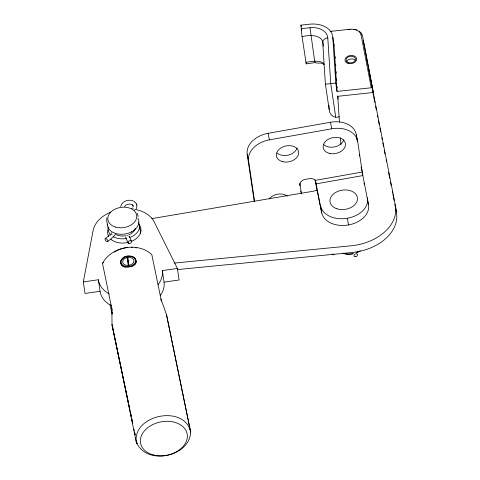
<?xml version="1.0" encoding="UTF-8"?>
<svg xmlns="http://www.w3.org/2000/svg" width="480" height="480" viewBox="0 0 480 480"><rect width="100%" height="100%" fill="white"/><g stroke="black" fill="none" stroke-linecap="round" stroke-linejoin="round"><path stroke-width="0.72" d="M125.574 237.03L128.07 242.976M129.168 236.694L129.06 235.998L131.454 241.254M190.686 432.078C189.618 457.398 145.368 465.924 136.206 441.738L112.02 324.636L111.888 308.982L102.498 263.346C111.498 246.624 137.724 241.476 151.794 254.598L161.106 299.496L166.47 314.526L190.686 432.078C184.878 404.424 133.194 414.408 136.206 441.738M315.066 62.604L306.204 63.864L301.896 35.514L300.972 25.122L309.78 24.18A22.176 15.528 -8.5 0 1 332.814 37.338L334.062 45.726L337.014 91.41L371.58 87.732L372.564 88.266L373.242 92.496L337.746 96.306L338.16 99.096M106.794 217.938L106.716 220.464L107.502 225.726M120.744 206.592C121.83 199.512 133.62 197.778 136.614 204.306M111.63 305.808A32.31 22.626 -8.5 0 1 100.086 291.294L85.038 293.448L83.316 281.91L93.114 230.532A31.674 22.182 -8.5 0 1 110.778 212.094M306.204 63.864L306.246 63.114M111.876 232.56L111.48 233.274M132.99 206.868L133.146 205.776M136.212 208.884L136.968 206.214L136.5 203.976M124.59 206.55C125.742 203.976 130.824 203.166 132.798 205.188L132.594 204.948L133.26 206.112M115.044 234.726L113.952 236.238M102.498 263.346L103.596 262.344M105.168 238.782L110.802 234.036M107.598 241.662A1.902 0.894 49.9 0 0 106.638 239.058A1.902 0.894 49.9 0 0 105.186 239.718A1.902 0.894 49.9 0 0 107.598 241.662L113.226 236.922M133.56 265.59C137.886 263.394 136.326 256.968 131.646 256.512M125.034 267.102C121.74 266.676 119.076 262.734 121.35 259.806C127.65 253.572 128.082 256.812 128.382 265.65M131.634 266.652L132.33 266.316M126.708 235.704L127.644 235.428M339.324 116.724C334.338 118.824 329.352 114.822 329.208 109.698L325.41 84.204L335.766 83.022L332.814 37.338M335.73 117.108L330.732 83.562L327.78 37.878C325.386 38.1 322.464 39.774 322.716 42.51L325.41 84.204M254.208 201.3L247.2 154.242A23.76 16.944 -11.7 0 1 268.08 133.32L330.432 122.262A23.76 16.944 -11.7 0 1 356.316 134.886L357.666 141.408L362.478 173.538L368.46 204.498A23.76 16.638 -8.5 0 1 348.456 224.952A23.76 16.638 -8.5 0 1 321.696 212.796L317.094 190.578A12.036 0.336 79.9 0 1 315.054 179.604M254.574 201.204L248.55 160.764A23.76 16.944 -11.7 0 1 269.43 139.842L331.782 128.784A23.76 16.944 -11.7 0 1 357.666 141.408M362.232 172.044L315.468 180.342L321.696 212.796M316.092 183.87L362.862 175.572M151.824 218.628L311.412 191.544A35.604 24.936 -8.5 0 0 317.268 190.188M83.316 281.91L98.37 279.756A32.31 22.626 -8.5 0 0 109.266 293.928M158.034 284.646A32.31 22.626 -8.5 0 0 162.336 270.594L177.384 268.44L179.106 279.984L164.052 282.138A32.31 22.626 -8.5 0 1 160.17 295.644M301.2 28.674L310.014 27.726A17.106 11.982 -8.5 0 1 327.78 37.878M330.222 31.398L350.13 29.262A10.614 7.434 -8.5 0 1 361.068 34.908L361.398 34.884M330.318 31.404L331.788 31.248M347.994 29.508L349.47 29.346M302.058 36.69C309.816 34.56 324.3 34.278 323.256 46.152M305.856 62.184C311.67 61.8 318.636 59.526 323.856 63.396M174.438 263.064L351.204 245.784A46.332 32.448 -8.5 0 0 395.382 205.422L370.83 80.334M177.678 269.556L352.206 252.492A46.332 32.448 -8.5 0 0 396.378 212.13L395.382 205.422M353.676 29.262L355.338 29.532M130.56 256.326L127.548 256.338L128.976 265.902M355.854 29.682L356.892 29.982M111.372 234.054L112.092 234.468M132.588 207.972L133.26 208.428M359.214 31.146L361.482 33.288L362.454 35.592L372.642 88.494M323.472 64.14L324.036 64.518C321.57 61.41 314.808 64.938 314.67 61.242L310.014 27.726M112.89 327.852L112.02 324.636L128.412 402.822L112.206 325.842M177.384 268.44L154.146 221.796A31.674 22.182 -8.5 0 0 134.916 209.412M137.19 213.342L137.652 214.404M136.758 204.732L136.872 205.068M137.814 214.944L138.114 216.534M113.214 235.986L113.316 236.676M110.634 235.128L110.532 234.432M134.316 210L134.412 210.372M128.682 404.202L131.31 416.7L130.56 413.052M131.604 418.116L132.69 423.276L131.634 418.17M133.914 429.096L134.232 430.584M134.532 432.03L135.15 434.97L134.544 432.054M128.724 404.286L129.792 409.398M350.172 29.064L350.13 29.262M361.182 166.974L362.082 171.318M364.008 183L364.308 184.434M367.422 199.482L368.46 204.498M330.432 122.262L331.782 128.784M299.778 183L301.494 193.926M268.08 133.32L269.43 139.842M247.2 154.242L248.55 160.764M110.106 304.776L112.056 314.202M166.47 314.526L190.212 429.99M365.49 53.106L365.778 54.576M366.936 60.468L367.224 61.938M368.376 67.824L369.102 71.502M369.39 72.972L370.542 78.864M373.134 93.666L373.422 95.136L373.146 93.594M374.142 98.814L374.862 102.492M375.588 106.176L376.308 109.854M377.466 115.74L377.754 117.21M378.474 120.888L379.194 124.566M379.92 128.25L380.64 131.928M381.798 137.814L382.086 139.284M382.806 142.962L383.526 146.646M384.252 150.324L384.972 154.002M386.13 159.888L386.418 161.358M388.584 172.398L389.736 178.284M390.462 181.962L391.182 185.64M392.34 191.526L392.628 193.002M392.916 194.472L394.068 200.358M394.794 204.036L395.514 207.72M395.802 209.19L396.378 212.13M363.192 40.326L373.242 92.496M373.716 96.534L374.28 99.474M361.068 34.908L371.244 87.732M166.524 314.79L166.716 316.02M356.316 134.886L357.186 140.718M359.25 154.578L359.472 156.036M335.766 83.022L337.014 91.41M367.464 197.79A23.76 16.638 -8.5 0 1 347.454 218.244L348.456 224.952M300.972 25.122L301.188 26.586M301.512 28.77L301.734 30.228M315.462 180.306L315.546 181.17A5.7 4.068 -11.7 0 0 309.456 178.65L305.094 179.424A5.7 4.068 -11.7 0 0 300.078 184.446M299.706 184.488L299.922 185.946M300.684 191.046L300.9 192.504M162.336 270.594L164.052 282.138M160.956 298.842L161.28 301.032M139.512 225.792L140.622 233.184M126.924 256.452L128.352 266.01M111.66 307.584L112.098 310.506M112.314 311.964L112.53 313.422M98.37 279.756L100.086 291.294M335.19 56.742L335.286 58.236M335.67 64.212L335.766 65.7M336.15 71.676L336.246 73.17M336.63 78.738L336.732 80.634M337.116 86.604L337.212 88.098M337.746 95.94L339.432 122.112M340.452 137.82L340.884 144.552M328.92 105.234L329.208 109.698M131.286 231.708L131.304 232.02M131.82 208.296L131.826 208.614M127.176 257.526A5.7 3.996 -8.5 0 0 123.906 264.252A5.7 3.996 -8.5 0 0 133.518 262.542A5.7 3.996 -8.5 0 0 127.794 257.412L127.572 256.326A7.284 5.1 -8.5 0 1 134.982 262.848A7.284 5.1 -8.5 0 1 122.67 265.032A7.284 5.1 -8.5 0 1 126.948 256.44M114.066 252.132A23.76 16.944 -11.7 0 1 127.77 247.53M131.244 247.362A23.76 16.944 -11.7 0 1 132.618 247.404M135.306 247.662A23.76 16.944 -11.7 0 1 136.62 247.884M139.17 224.694A16.788 11.76 -8.5 0 1 131.634 241.296M128.238 242.418A16.788 11.76 -8.5 0 1 110.91 239.262M108.738 236.628A16.788 11.76 -8.5 0 1 108.066 229.752M333.906 254.04A1.902 0.894 49.9 0 1 333.384 254.802A1.902 0.894 49.9 0 1 331.992 253.998M346.674 61.728A4.71 3.3 -8.5 0 1 350.58 59.004A4.71 3.3 -8.5 0 1 355.248 60.276M138.576 222.684A15.84 11.094 -8.5 0 1 129.222 237.702M126.444 238.434A15.84 11.094 -8.5 0 1 113.556 236.886M110.544 234.666A15.84 11.094 -8.5 0 1 108.24 227.034M135.372 228.414A11.88 8.322 -8.5 0 1 128.778 234.846M125.676 235.758A11.88 8.322 -8.5 0 1 115.512 234.228M138.528 219.636A15.84 11.094 -8.5 0 1 124.626 234.066A15.84 11.094 -8.5 0 1 107.364 224.112M137.898 218.118A15.84 11.094 -8.5 0 1 138.354 219.126M333.636 43.326A22.176 15.528 -8.5 0 1 334.062 45.726M359.298 251.142A13.938 9.762 -8.5 0 1 356.328 252.72M352.974 253.752A13.938 9.762 -8.5 0 1 343.41 253.32M360.318 250.734A15.84 11.094 -8.5 0 1 356.208 252.816M353.328 253.656A15.84 11.094 -8.5 0 1 342.264 253.212M343.854 139.728A11.31 8.064 -11.7 0 1 335.208 146.784A11.31 8.064 -11.7 0 1 323.892 144.732M297.09 148.02A11.31 8.064 -11.7 0 1 288.444 155.082A11.31 8.064 -11.7 0 1 277.122 153.03M269.166 198.9A11.31 8.064 -11.7 0 1 287.316 196.116M362.4 174.618A12.036 0.336 79.9 0 1 362.16 173.286M361.398 168.792A12.036 0.336 79.9 0 1 361.206 167.622M347.454 218.244A23.76 16.638 -8.5 0 1 320.694 206.088M120.6 261.984C120.714 269.67 134.022 268.044 136.212 262.296C136.254 253.782 121.752 253.89 120.6 261.984M136.998 443.742L136.38 440.814L136.998 443.742M153.174 454.884A23.76 16.944 -11.7 0 0 187.338 435.33A23.76 16.944 -11.7 0 0 151.044 425.484A23.76 16.944 -11.7 0 0 153.174 454.884M129.03 243.54A1.902 1.332 -24.5 0 0 131.562 241.578A1.902 1.332 -24.5 0 0 128.682 241.218A1.902 1.332 -24.5 0 0 129.03 243.54M355.074 256.638A1.902 1.332 -24.5 0 0 357.606 254.676A1.902 1.332 -24.5 0 0 354.726 254.31A1.902 1.332 -24.5 0 0 355.074 256.638M348.102 63.444A5.892 4.128 -8.5 0 0 356.652 58.932A5.892 4.128 -8.5 0 0 347.64 56.298A5.892 4.128 -8.5 0 0 348.102 63.444M348.204 62.514A4.71 3.3 -8.5 0 0 355.47 59.418A4.71 3.3 -8.5 0 0 348.72 56.742A4.71 3.3 -8.5 0 0 348.204 62.514M115.41 227.04A14.574 10.206 -8.5 0 0 136.764 216.09A14.574 10.206 -8.5 0 0 114.66 209.328A14.574 10.206 -8.5 0 0 115.41 227.04M337.08 208.824A13.872 9.714 -8.5 0 0 357.522 198.522A13.872 9.714 -8.5 0 0 336.582 191.94A13.872 9.714 -8.5 0 0 337.08 208.824M329.748 153.456A11.31 8.064 -11.7 0 0 345.414 143.58A11.31 8.064 -11.7 0 0 327.69 139.626A11.31 8.064 -11.7 0 0 329.748 153.456M282.984 161.754A11.31 8.064 -11.7 0 0 298.65 151.878A11.31 8.064 -11.7 0 0 280.926 147.924A11.31 8.064 -11.7 0 0 282.984 161.754"/></g></svg>
